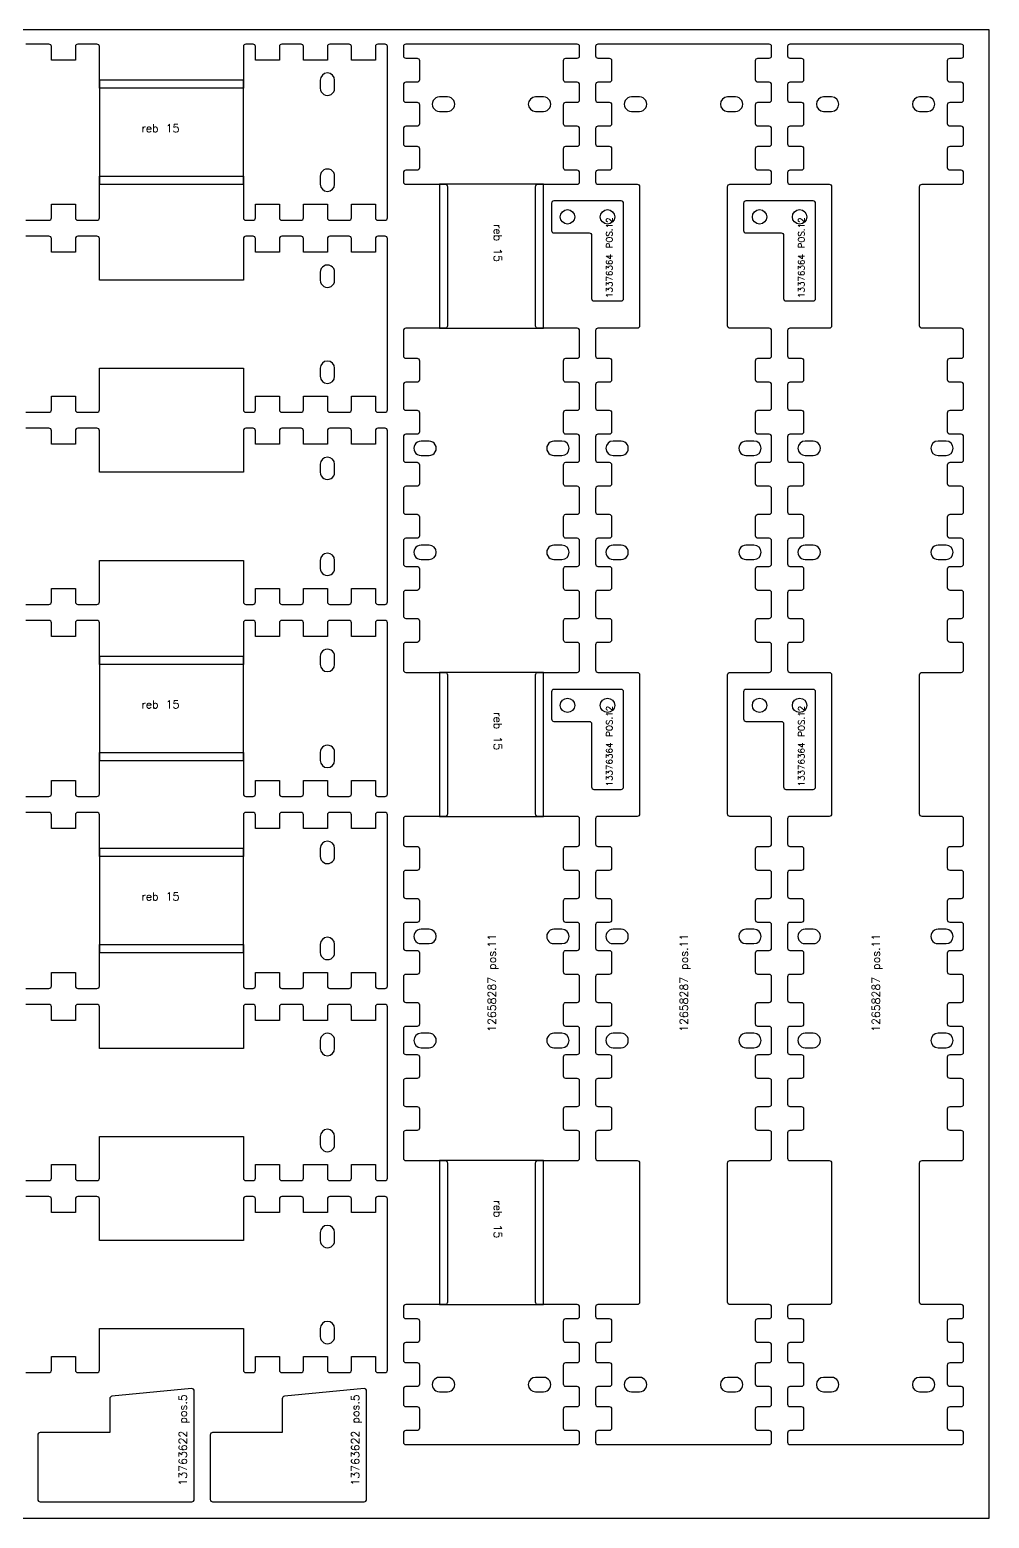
# Model space of a CAD drawing. Header units: millimetres. Extents: x 0 to 2500, y -105 to 1860.
# Drawn here: x 1301 to 2500, y 0 to 1860 of the extents above; entities that cross this region are included whole.
import ezdxf

# ---------------------------------------------------------------- set-up
doc = ezdxf.new("R2010")
doc.units = ezdxf.units.MM
for name, color, linetype in [('12658287', 7, 'Continuous'), ('13376364v01', 7, 'Continuous'), ('13763622', 7, 'Continuous'), ('Rebaixo', 7, 'Continuous'), ('sheet', 24, 'Continuous'), ('Texto', 7, 'Continuous')]:
    doc.layers.add(name, color=color, linetype=linetype)
doc.styles.get("Standard").update_dxf_attribs({"font": 'txt.shx'})

msp = doc.modelspace()

# ---------------------------------------------------------------- linework, layer by layer
at = {"color": 6}
for points in [[(1296, 1622), (1325, 1622, 0.414214), (1328, 1625), (1328, 1642), (1358, 1642), (1358, 1625, 0.414214), (1361, 1622), (1385, 1622, 0.414214), (1388, 1625), (1388, 1677), (1568, 1677), (1568, 1625, 0.414214), (1571, 1622), (1580, 1622, 0.414214), (1583, 1625), (1583, 1642), (1613, 1642), (1613, 1625, 0.414214), (1616, 1622), (1640, 1622, 0.414214), (1643, 1625), (1643, 1642), (1673, 1642), (1673, 1625, 0.414214), (1676, 1622), (1700, 1622, 0.414214), (1703, 1625), (1703, 1642), (1733, 1642), (1733, 1625, 0.414214), (1736, 1622), (1745, 1622, 0.414214), (1748, 1625), (1748, 1839, 0.414214), (1745, 1842), (1736, 1842, 0.414214), (1733, 1839), (1733, 1822), (1703, 1822), (1703, 1839, 0.414214), (1700, 1842), (1676, 1842, 0.414214), (1673, 1839), (1673, 1822), (1643, 1822), (1643, 1839, 0.414214), (1640, 1842), (1616, 1842, 0.414214), (1613, 1839), (1613, 1822), (1583, 1822), (1583, 1839, 0.414214), (1580, 1842), (1571, 1842, 0.414214), (1568, 1839), (1568, 1787), (1388, 1787), (1388, 1839, 0.414214), (1385, 1842), (1361, 1842, 0.414214), (1358, 1839), (1358, 1822), (1328, 1822), (1328, 1839, 0.414214), (1325, 1842), (1296, 1842, 0.414214)], [(1296, 902), (1325, 902, 0.414214), (1328, 905), (1328, 922), (1358, 922), (1358, 905, 0.414214), (1361, 902), (1385, 902, 0.414214), (1388, 905), (1388, 957), (1568, 957), (1568, 905, 0.414214), (1571, 902), (1580, 902, 0.414214), (1583, 905), (1583, 922), (1613, 922), (1613, 905, 0.414214), (1616, 902), (1640, 902, 0.414214), (1643, 905), (1643, 922), (1673, 922), (1673, 905, 0.414214), (1676, 902), (1700, 902, 0.414214), (1703, 905), (1703, 922), (1733, 922), (1733, 905, 0.414214), (1736, 902), (1745, 902, 0.414214), (1748, 905), (1748, 1119, 0.414214), (1745, 1122), (1736, 1122, 0.414214), (1733, 1119), (1733, 1102), (1703, 1102), (1703, 1119, 0.414214), (1700, 1122), (1676, 1122, 0.414214), (1673, 1119), (1673, 1102), (1643, 1102), (1643, 1119, 0.414214), (1640, 1122), (1616, 1122, 0.414214), (1613, 1119), (1613, 1102), (1583, 1102), (1583, 1119, 0.414214), (1580, 1122), (1571, 1122, 0.414214), (1568, 1119), (1568, 1067), (1388, 1067), (1388, 1119, 0.414214), (1385, 1122), (1361, 1122, 0.414214), (1358, 1119), (1358, 1102), (1328, 1102), (1328, 1119, 0.414214), (1325, 1122), (1296, 1122, 0.414214)], [(1296, 662), (1325, 662, 0.414214), (1328, 665), (1328, 682), (1358, 682), (1358, 665, 0.414214), (1361, 662), (1385, 662, 0.414214), (1388, 665), (1388, 717), (1568, 717), (1568, 665, 0.414214), (1571, 662), (1580, 662, 0.414214), (1583, 665), (1583, 682), (1613, 682), (1613, 665, 0.414214), (1616, 662), (1640, 662, 0.414214), (1643, 665), (1643, 682), (1673, 682), (1673, 665, 0.414214), (1676, 662), (1700, 662, 0.414214), (1703, 665), (1703, 682), (1733, 682), (1733, 665, 0.414214), (1736, 662), (1745, 662, 0.414214), (1748, 665), (1748, 879, 0.414214), (1745, 882), (1736, 882, 0.414214), (1733, 879), (1733, 862), (1703, 862), (1703, 879, 0.414214), (1700, 882), (1676, 882, 0.414214), (1673, 879), (1673, 862), (1643, 862), (1643, 879, 0.414214), (1640, 882), (1616, 882, 0.414214), (1613, 879), (1613, 862), (1583, 862), (1583, 879, 0.414214), (1580, 882), (1571, 882, 0.414214), (1568, 879), (1568, 827), (1388, 827), (1388, 879, 0.414214), (1385, 882), (1361, 882, 0.414214), (1358, 879), (1358, 862), (1328, 862), (1328, 879, 0.414214), (1325, 882), (1296, 882, 0.414214)]]:
    msp.add_lwpolyline(points, format="xyb", dxfattribs=at)
for points in [[(1664, 1787, 1.000012), (1682, 1787), (1682, 1797, 0.999988), (1664, 1797)], [(1682, 1677, 1.000015), (1664, 1677), (1664, 1667, 0.999985), (1682, 1667)], [(1664, 1067, 0.999996), (1682, 1067), (1682, 1077, 1.000004), (1664, 1077)], [(1682, 957, 1.000004), (1664, 957), (1664, 947, 0.999996), (1682, 947)], [(1664, 827, 1.000013), (1682, 827), (1682, 837, 0.999987), (1664, 837)], [(1682, 717, 0.999987), (1664, 717), (1664, 707, 1.000013), (1682, 707)]]:
    msp.add_lwpolyline(points, format="xyb", close=True, dxfattribs=at)
at = {"color": 2}
for points in [[(1296, 1382), (1325, 1382, 0.414214), (1328, 1385), (1328, 1402), (1358, 1402), (1358, 1385, 0.414214), (1361, 1382), (1385, 1382, 0.414214), (1388, 1385), (1388, 1437), (1568, 1437), (1568, 1385, 0.414214), (1571, 1382), (1580, 1382, 0.414214), (1583, 1385), (1583, 1402), (1613, 1402), (1613, 1385, 0.414214), (1616, 1382), (1640, 1382, 0.414214), (1643, 1385), (1643, 1402), (1673, 1402), (1673, 1385, 0.414214), (1676, 1382), (1700, 1382, 0.414214), (1703, 1385), (1703, 1402), (1733, 1402), (1733, 1385, 0.414214), (1736, 1382), (1745, 1382, 0.414214), (1748, 1385), (1748, 1599, 0.414214), (1745, 1602), (1736, 1602, 0.414214), (1733, 1599), (1733, 1582), (1703, 1582), (1703, 1599, 0.414214), (1700, 1602), (1676, 1602, 0.414214), (1673, 1599), (1673, 1582), (1643, 1582), (1643, 1599, 0.414214), (1640, 1602), (1616, 1602, 0.414214), (1613, 1599), (1613, 1582), (1583, 1582), (1583, 1599, 0.414214), (1580, 1602), (1571, 1602, 0.414214), (1568, 1599), (1568, 1547), (1388, 1547), (1388, 1599, 0.414214), (1385, 1602), (1361, 1602, 0.414214), (1358, 1599), (1358, 1582), (1328, 1582), (1328, 1599, 0.414214), (1325, 1602), (1296, 1602, 0.414214)], [(1296, 1142), (1325, 1142, 0.414214), (1328, 1145), (1328, 1162), (1358, 1162), (1358, 1145, 0.414214), (1361, 1142), (1385, 1142, 0.414214), (1388, 1145), (1388, 1197), (1568, 1197), (1568, 1145, 0.414214), (1571, 1142), (1580, 1142, 0.414214), (1583, 1145), (1583, 1162), (1613, 1162), (1613, 1145, 0.414214), (1616, 1142), (1640, 1142, 0.414214), (1643, 1145), (1643, 1162), (1673, 1162), (1673, 1145, 0.414214), (1676, 1142), (1700, 1142, 0.414214), (1703, 1145), (1703, 1162), (1733, 1162), (1733, 1145, 0.414214), (1736, 1142), (1745, 1142, 0.414214), (1748, 1145), (1748, 1359, 0.414214), (1745, 1362), (1736, 1362, 0.414214), (1733, 1359), (1733, 1342), (1703, 1342), (1703, 1359, 0.414214), (1700, 1362), (1676, 1362, 0.414214), (1673, 1359), (1673, 1342), (1643, 1342), (1643, 1359, 0.414214), (1640, 1362), (1616, 1362, 0.414214), (1613, 1359), (1613, 1342), (1583, 1342), (1583, 1359, 0.414214), (1580, 1362), (1571, 1362, 0.414214), (1568, 1359), (1568, 1307), (1388, 1307), (1388, 1359, 0.414214), (1385, 1362), (1361, 1362, 0.414214), (1358, 1359), (1358, 1342), (1328, 1342), (1328, 1359, 0.414214), (1325, 1362), (1296, 1362, 0.414214)], [(1296, 422), (1325, 422, 0.414214), (1328, 425), (1328, 442), (1358, 442), (1358, 425, 0.414214), (1361, 422), (1385, 422, 0.414214), (1388, 425), (1388, 477), (1568, 477), (1568, 425, 0.414214), (1571, 422), (1580, 422, 0.414214), (1583, 425), (1583, 442), (1613, 442), (1613, 425, 0.414214), (1616, 422), (1640, 422, 0.414214), (1643, 425), (1643, 442), (1673, 442), (1673, 425, 0.414214), (1676, 422), (1700, 422, 0.414214), (1703, 425), (1703, 442), (1733, 442), (1733, 425, 0.414214), (1736, 422), (1745, 422, 0.414214), (1748, 425), (1748, 639, 0.414214), (1745, 642), (1736, 642, 0.414214), (1733, 639), (1733, 622), (1703, 622), (1703, 639, 0.414214), (1700, 642), (1676, 642, 0.414214), (1673, 639), (1673, 622), (1643, 622), (1643, 639, 0.414214), (1640, 642), (1616, 642, 0.414214), (1613, 639), (1613, 622), (1583, 622), (1583, 639, 0.414214), (1580, 642), (1571, 642, 0.414214), (1568, 639), (1568, 587), (1388, 587), (1388, 639, 0.414214), (1385, 642), (1361, 642, 0.414214), (1358, 639), (1358, 622), (1328, 622), (1328, 639, 0.414214), (1325, 642), (1296, 642, 0.414214)], [(1296, 182), (1325, 182, 0.414214), (1328, 185), (1328, 202), (1358, 202), (1358, 185, 0.414214), (1361, 182), (1385, 182, 0.414214), (1388, 185), (1388, 237), (1568, 237), (1568, 185, 0.414214), (1571, 182), (1580, 182, 0.414214), (1583, 185), (1583, 202), (1613, 202), (1613, 185, 0.414214), (1616, 182), (1640, 182, 0.414214), (1643, 185), (1643, 202), (1673, 202), (1673, 185, 0.414214), (1676, 182), (1700, 182, 0.414214), (1703, 185), (1703, 202), (1733, 202), (1733, 185, 0.414214), (1736, 182), (1745, 182, 0.414214), (1748, 185), (1748, 399, 0.414214), (1745, 402), (1736, 402, 0.414214), (1733, 399), (1733, 382), (1703, 382), (1703, 399, 0.414214), (1700, 402), (1676, 402, 0.414214), (1673, 399), (1673, 382), (1643, 382), (1643, 399, 0.414214), (1640, 402), (1616, 402, 0.414214), (1613, 399), (1613, 382), (1583, 382), (1583, 399, 0.414214), (1580, 402), (1571, 402, 0.414214), (1568, 399), (1568, 347), (1388, 347), (1388, 399, 0.414214), (1385, 402), (1361, 402, 0.414214), (1358, 399), (1358, 382), (1328, 382), (1328, 399, 0.414214), (1325, 402), (1296, 402, 0.414214)]]:
    msp.add_lwpolyline(points, format="xyb", dxfattribs=at)
for points in [[(1664, 1547, 1.000014), (1682, 1547), (1682, 1557, 1.000013), (1664, 1557)], [(1682, 1437, 0.999986), (1664, 1437), (1664, 1427, 0.999987), (1682, 1427)], [(1664, 1307, 1.000003), (1682, 1307), (1682, 1317, 0.999997), (1664, 1317)], [(1682, 1197, 0.999997), (1664, 1197), (1664, 1187, 1.000003), (1682, 1187)], [(1664, 587, 0.999989), (1682, 587), (1682, 597, 1.000011), (1664, 597)], [(1682, 477, 0.999985), (1664, 477), (1664, 467, 1.000015), (1682, 467)], [(1664, 347, 1.000007), (1682, 347), (1682, 357, 0.999993), (1664, 357)], [(1682, 237, 0.999993), (1664, 237), (1664, 227, 1.000007), (1682, 227)]]:
    msp.add_lwpolyline(points, format="xyb", close=True, dxfattribs=at)
at = {"layer": '12658287', "color": 1}
for points in [[(1985, 1842), (1771, 1842, 0.414214), (1768, 1839), (1768, 1827.5, 0.414214), (1771, 1824.5), (1785, 1824.5, -0.414214), (1788, 1821.5), (1788, 1797.5, -0.414214), (1785, 1794.5), (1771, 1794.5, 0.414214), (1768, 1791.5), (1768, 1772.5, 0.414214), (1771, 1769.5), (1785, 1769.5, -0.414214), (1788, 1766.5), (1788, 1742.5, -0.414214), (1785, 1739.5), (1771, 1739.5, 0.414214), (1768, 1736.5), (1768, 1717.5, 0.414214), (1771, 1714.5), (1785, 1714.5, -0.414214), (1788, 1711.5), (1788, 1687.5, -0.414214), (1785, 1684.5), (1771, 1684.5, 0.414214), (1768, 1681.5), (1768, 1670, 0.414214), (1771, 1667), (1820, 1667, -0.414214), (1823, 1664), (1823, 1490, -0.414214), (1820, 1487), (1771, 1487, 0.414214), (1768, 1484), (1768, 1452.5, 0.414214), (1771, 1449.5), (1785, 1449.5, -0.414214), (1788, 1446.5), (1788, 1422.5, -0.414214), (1785, 1419.5), (1771, 1419.5, 0.414214), (1768, 1416.5), (1768, 1387.5, 0.414214), (1771, 1384.5), (1785, 1384.5, -0.414214), (1788, 1381.5), (1788, 1357.5, -0.414214), (1785, 1354.5), (1771, 1354.5, 0.414214), (1768, 1351.5), (1768, 1322.5, 0.414214), (1771, 1319.5), (1785, 1319.5, -0.414214), (1788, 1316.5), (1788, 1292.5, -0.414214), (1785, 1289.5), (1771, 1289.5, 0.414214), (1768, 1286.5), (1768, 1257.5, 0.414214), (1771, 1254.5), (1785, 1254.5, -0.414214), (1788, 1251.5), (1788, 1227.5, -0.414214), (1785, 1224.5), (1771, 1224.5, 0.414214), (1768, 1221.5), (1768, 1192.5, 0.414214), (1771, 1189.5), (1785, 1189.5, -0.414214), (1788, 1186.5), (1788, 1162.5, -0.414214), (1785, 1159.5), (1771, 1159.5, 0.414214), (1768, 1156.5), (1768, 1127.5, 0.414214), (1771, 1124.5), (1785, 1124.5, -0.414214), (1788, 1121.5), (1788, 1097.5, -0.414214), (1785, 1094.5), (1771, 1094.5, 0.414214), (1768, 1091.5), (1768, 1060, 0.414214), (1771, 1057), (1820, 1057, -0.414214), (1823, 1054), (1823, 880, -0.414214), (1820, 877), (1771, 877, 0.414214), (1768, 874), (1768, 842.5, 0.414214), (1771, 839.5), (1785, 839.5, -0.414214), (1788, 836.5), (1788, 812.5, -0.414214), (1785, 809.5), (1771, 809.5, 0.414214), (1768, 806.5), (1768, 777.5, 0.414214), (1771, 774.5), (1785, 774.5, -0.414214), (1788, 771.5), (1788, 747.5, -0.414214), (1785, 744.5), (1771, 744.5, 0.414214), (1768, 741.5), (1768, 712.5, 0.414214), (1771, 709.5), (1785, 709.5, -0.414214), (1788, 706.5), (1788, 682.5, -0.414214), (1785, 679.5), (1771, 679.5, 0.414214), (1768, 676.5), (1768, 647.5, 0.414214), (1771, 644.5), (1785, 644.5, -0.414214), (1788, 641.5), (1788, 617.5, -0.414214), (1785, 614.5), (1771, 614.5, 0.414214), (1768, 611.5), (1768, 582.5, 0.414214), (1771, 579.5), (1785, 579.5, -0.414214), (1788, 576.5), (1788, 552.5, -0.414214), (1785, 549.5), (1771, 549.5, 0.414214), (1768, 546.5), (1768, 517.5, 0.414214), (1771, 514.5), (1785, 514.5, -0.414214), (1788, 511.5), (1788, 487.5, -0.414214), (1785, 484.5), (1771, 484.5, 0.414214), (1768, 481.5), (1768, 450, 0.414214), (1771, 447), (1820, 447, -0.414214), (1823, 444), (1823, 270, -0.414214), (1820, 267), (1771, 267, 0.414214), (1768, 264), (1768, 252.5, 0.414214), (1771, 249.5), (1785, 249.5, -0.414214), (1788, 246.5), (1788, 222.5, -0.414214), (1785, 219.5), (1771, 219.5, 0.414214), (1768, 216.5), (1768, 197.5, 0.414214), (1771, 194.5), (1785, 194.5, -0.414214), (1788, 191.5), (1788, 167.5, -0.414214), (1785, 164.5), (1771, 164.5, 0.414214), (1768, 161.5), (1768, 142.5, 0.414214), (1771, 139.5), (1785, 139.5, -0.414214), (1788, 136.5), (1788, 112.5, -0.414214), (1785, 109.5), (1771, 109.5, 0.414214), (1768, 106.5), (1768, 95, 0.414214), (1771, 92), (1985, 92, 0.414214), (1988, 95), (1988, 106.5, 0.414214), (1985, 109.5), (1971, 109.5, -0.414214), (1968, 112.5), (1968, 136.5, -0.414214), (1971, 139.5), (1985, 139.5, 0.414214), (1988, 142.5), (1988, 161.5, 0.414214), (1985, 164.5), (1971, 164.5, -0.414214), (1968, 167.5), (1968, 191.5, -0.414214), (1971, 194.5), (1985, 194.5, 0.414214), (1988, 197.5), (1988, 216.5, 0.414214), (1985, 219.5), (1971, 219.5, -0.414214), (1968, 222.5), (1968, 246.5, -0.414214), (1971, 249.5), (1985, 249.5, 0.414214), (1988, 252.5), (1988, 264, 0.414214), (1985, 267), (1936, 267, -0.414214), (1933, 270), (1933, 444, -0.414214), (1936, 447), (1985, 447, 0.414214), (1988, 450), (1988, 481.5, 0.414214), (1985, 484.5), (1971, 484.5, -0.414214), (1968, 487.5), (1968, 511.5, -0.414214), (1971, 514.5), (1985, 514.5, 0.414214), (1988, 517.5), (1988, 546.5, 0.414214), (1985, 549.5), (1971, 549.5, -0.414214), (1968, 552.5), (1968, 576.5, -0.414214), (1971, 579.5), (1985, 579.5, 0.414214), (1988, 582.5), (1988, 611.5, 0.414214), (1985, 614.5), (1971, 614.5, -0.414214), (1968, 617.5), (1968, 641.5, -0.414214), (1971, 644.5), (1985, 644.5, 0.414214), (1988, 647.5), (1988, 676.5, 0.414214), (1985, 679.5), (1971, 679.5, -0.414214), (1968, 682.5), (1968, 706.5, -0.414214), (1971, 709.5), (1985, 709.5, 0.414214), (1988, 712.5), (1988, 741.5, 0.414214), (1985, 744.5), (1971, 744.5, -0.414214), (1968, 747.5), (1968, 771.5, -0.414214), (1971, 774.5), (1985, 774.5, 0.414214), (1988, 777.5), (1988, 806.5, 0.414214), (1985, 809.5), (1971, 809.5, -0.414214), (1968, 812.5), (1968, 836.5, -0.414214), (1971, 839.5), (1985, 839.5, 0.414214), (1988, 842.5), (1988, 874, 0.414214), (1985, 877), (1936, 877, -0.414214), (1933, 880), (1933, 1054, -0.414214), (1936, 1057), (1985, 1057, 0.414214), (1988, 1060), (1988, 1091.5, 0.414214), (1985, 1094.5), (1971, 1094.5, -0.414214), (1968, 1097.5), (1968, 1121.5, -0.414214), (1971, 1124.5), (1985, 1124.5, 0.414214), (1988, 1127.5), (1988, 1156.5, 0.414214), (1985, 1159.5), (1971, 1159.5, -0.414214), (1968, 1162.5), (1968, 1186.5, -0.414214), (1971, 1189.5), (1985, 1189.5, 0.414214), (1988, 1192.5), (1988, 1221.5, 0.414214), (1985, 1224.5), (1971, 1224.5, -0.414214), (1968, 1227.5), (1968, 1251.5, -0.414214), (1971, 1254.5), (1985, 1254.5, 0.414214), (1988, 1257.5), (1988, 1286.5, 0.414214), (1985, 1289.5), (1971, 1289.5, -0.414214), (1968, 1292.5), (1968, 1316.5, -0.414214), (1971, 1319.5), (1985, 1319.5, 0.414214), (1988, 1322.5), (1988, 1351.5, 0.414214), (1985, 1354.5), (1971, 1354.5, -0.414214), (1968, 1357.5), (1968, 1381.5, -0.414214), (1971, 1384.5), (1985, 1384.5, 0.414214), (1988, 1387.5), (1988, 1416.5, 0.414214), (1985, 1419.5), (1971, 1419.5, -0.414214), (1968, 1422.5), (1968, 1446.5, -0.414214), (1971, 1449.5), (1985, 1449.5, 0.414214), (1988, 1452.5), (1988, 1484, 0.414214), (1985, 1487), (1936, 1487, -0.414214), (1933, 1490), (1933, 1664, -0.414214), (1936, 1667), (1985, 1667, 0.414214), (1988, 1670), (1988, 1681.5, 0.414214), (1985, 1684.5), (1971, 1684.5, -0.414214), (1968, 1687.5), (1968, 1711.5, -0.414214), (1971, 1714.5), (1985, 1714.5, 0.414214), (1988, 1717.5), (1988, 1736.5, 0.414214), (1985, 1739.5), (1971, 1739.5, -0.414214), (1968, 1742.5), (1968, 1766.5, -0.414214), (1971, 1769.5), (1985, 1769.5, 0.414214), (1988, 1772.5), (1988, 1791.5, 0.414214), (1985, 1794.5), (1971, 1794.5, -0.414214), (1968, 1797.5), (1968, 1821.5, -0.414214), (1971, 1824.5), (1985, 1824.5, 0.414214), (1988, 1827.5), (1988, 1839, 0.414214)], [(1823, 1758, 1.000028), (1823, 1776), (1813, 1776, 1.000026), (1813, 1758)], [(1933, 1776, 0.999992), (1933, 1758), (1943, 1758, 1.000008), (1943, 1776)], [(1800, 1328, 1.000012), (1800, 1346), (1790, 1346, 1.000003), (1790, 1328)], [(1956, 1346, 1.000003), (1956, 1328), (1966, 1328, 0.999976), (1966, 1346)], [(1800, 1198, 0.999997), (1800, 1216), (1790, 1216, 1.000024), (1790, 1198)], [(1956, 1216, 1.000024), (1956, 1198), (1966, 1198, 0.999973), (1966, 1216)], [(1800, 718, 0.999999), (1800, 736), (1790, 736, 1.000024), (1790, 718)], [(1956, 736, 1.000024), (1956, 718), (1966, 718, 0.999973), (1966, 736)], [(1800, 588, 1.000008), (1800, 606), (1790, 606, 0.999992), (1790, 588)], [(1956, 606, 1.000026), (1956, 588), (1966, 588, 0.999974), (1966, 606)], [(1823, 158, 1.000027), (1823, 176), (1813, 176, 1.000025), (1813, 158)], [(1933, 176, 0.999988), (1933, 158), (1943, 158, 1.000027), (1943, 176)]]:
    msp.add_lwpolyline(points, format="xyb", close=True, dxfattribs=at)
at = {"layer": '12658287', "color": 2}
for points in [[(2225, 1842), (2011, 1842, 0.414214), (2008, 1839), (2008, 1827.5, 0.414214), (2011, 1824.5), (2025, 1824.5, -0.414214), (2028, 1821.5), (2028, 1797.5, -0.414214), (2025, 1794.5), (2011, 1794.5, 0.414214), (2008, 1791.5), (2008, 1772.5, 0.414214), (2011, 1769.5), (2025, 1769.5, -0.414214), (2028, 1766.5), (2028, 1742.5, -0.414214), (2025, 1739.5), (2011, 1739.5, 0.414214), (2008, 1736.5), (2008, 1717.5, 0.414214), (2011, 1714.5), (2025, 1714.5, -0.414214), (2028, 1711.5), (2028, 1687.5, -0.414214), (2025, 1684.5), (2011, 1684.5, 0.414214), (2008, 1681.5), (2008, 1670, 0.414214), (2011, 1667), (2060, 1667, -0.414214), (2063, 1664), (2063, 1490, -0.414214), (2060, 1487), (2011, 1487, 0.414214), (2008, 1484), (2008, 1452.5, 0.414214), (2011, 1449.5), (2025, 1449.5, -0.414214), (2028, 1446.5), (2028, 1422.5, -0.414214), (2025, 1419.5), (2011, 1419.5, 0.414214), (2008, 1416.5), (2008, 1387.5, 0.414214), (2011, 1384.5), (2025, 1384.5, -0.414214), (2028, 1381.5), (2028, 1357.5, -0.414214), (2025, 1354.5), (2011, 1354.5, 0.414214), (2008, 1351.5), (2008, 1322.5, 0.414214), (2011, 1319.5), (2025, 1319.5, -0.414214), (2028, 1316.5), (2028, 1292.5, -0.414214), (2025, 1289.5), (2011, 1289.5, 0.414214), (2008, 1286.5), (2008, 1257.5, 0.414214), (2011, 1254.5), (2025, 1254.5, -0.414214), (2028, 1251.5), (2028, 1227.5, -0.414214), (2025, 1224.5), (2011, 1224.5, 0.414214), (2008, 1221.5), (2008, 1192.5, 0.414214), (2011, 1189.5), (2025, 1189.5, -0.414214), (2028, 1186.5), (2028, 1162.5, -0.414214), (2025, 1159.5), (2011, 1159.5, 0.414214), (2008, 1156.5), (2008, 1127.5, 0.414214), (2011, 1124.5), (2025, 1124.5, -0.414214), (2028, 1121.5), (2028, 1097.5, -0.414214), (2025, 1094.5), (2011, 1094.5, 0.414214), (2008, 1091.5), (2008, 1060, 0.414214), (2011, 1057), (2060, 1057, -0.414214), (2063, 1054), (2063, 880, -0.414214), (2060, 877), (2011, 877, 0.414214), (2008, 874), (2008, 842.5, 0.414214), (2011, 839.5), (2025, 839.5, -0.414214), (2028, 836.5), (2028, 812.5, -0.414214), (2025, 809.5), (2011, 809.5, 0.414214), (2008, 806.5), (2008, 777.5, 0.414214), (2011, 774.5), (2025, 774.5, -0.414214), (2028, 771.5), (2028, 747.5, -0.414214), (2025, 744.5), (2011, 744.5, 0.414214), (2008, 741.5), (2008, 712.5, 0.414214), (2011, 709.5), (2025, 709.5, -0.414214), (2028, 706.5), (2028, 682.5, -0.414214), (2025, 679.5), (2011, 679.5, 0.414214), (2008, 676.5), (2008, 647.5, 0.414214), (2011, 644.5), (2025, 644.5, -0.414214), (2028, 641.5), (2028, 617.5, -0.414214), (2025, 614.5), (2011, 614.5, 0.414214), (2008, 611.5), (2008, 582.5, 0.414214), (2011, 579.5), (2025, 579.5, -0.414214), (2028, 576.5), (2028, 552.5, -0.414214), (2025, 549.5), (2011, 549.5, 0.414214), (2008, 546.5), (2008, 517.5, 0.414214), (2011, 514.5), (2025, 514.5, -0.414214), (2028, 511.5), (2028, 487.5, -0.414214), (2025, 484.5), (2011, 484.5, 0.414214), (2008, 481.5), (2008, 450, 0.414214), (2011, 447), (2060, 447, -0.414214), (2063, 444), (2063, 270, -0.414214), (2060, 267), (2011, 267, 0.414214), (2008, 264), (2008, 252.5, 0.414214), (2011, 249.5), (2025, 249.5, -0.414214), (2028, 246.5), (2028, 222.5, -0.414214), (2025, 219.5), (2011, 219.5, 0.414214), (2008, 216.5), (2008, 197.5, 0.414214), (2011, 194.5), (2025, 194.5, -0.414214), (2028, 191.5), (2028, 167.5, -0.414214), (2025, 164.5), (2011, 164.5, 0.414214), (2008, 161.5), (2008, 142.5, 0.414214), (2011, 139.5), (2025, 139.5, -0.414214), (2028, 136.5), (2028, 112.5, -0.414214), (2025, 109.5), (2011, 109.5, 0.414214), (2008, 106.5), (2008, 95, 0.414214), (2011, 92), (2225, 92, 0.414214), (2228, 95), (2228, 106.5, 0.414214), (2225, 109.5), (2211, 109.5, -0.414214), (2208, 112.5), (2208, 136.5, -0.414214), (2211, 139.5), (2225, 139.5, 0.414214), (2228, 142.5), (2228, 161.5, 0.414214), (2225, 164.5), (2211, 164.5, -0.414214), (2208, 167.5), (2208, 191.5, -0.414214), (2211, 194.5), (2225, 194.5, 0.414214), (2228, 197.5), (2228, 216.5, 0.414214), (2225, 219.5), (2211, 219.5, -0.414214), (2208, 222.5), (2208, 246.5, -0.414214), (2211, 249.5), (2225, 249.5, 0.414214), (2228, 252.5), (2228, 264, 0.414214), (2225, 267), (2176, 267, -0.414214), (2173, 270), (2173, 444, -0.414214), (2176, 447), (2225, 447, 0.414214), (2228, 450), (2228, 481.5, 0.414214), (2225, 484.5), (2211, 484.5, -0.414214), (2208, 487.5), (2208, 511.5, -0.414214), (2211, 514.5), (2225, 514.5, 0.414214), (2228, 517.5), (2228, 546.5, 0.414214), (2225, 549.5), (2211, 549.5, -0.414214), (2208, 552.5), (2208, 576.5, -0.414214), (2211, 579.5), (2225, 579.5, 0.414214), (2228, 582.5), (2228, 611.5, 0.414214), (2225, 614.5), (2211, 614.5, -0.414214), (2208, 617.5), (2208, 641.5, -0.414214), (2211, 644.5), (2225, 644.5, 0.414214), (2228, 647.5), (2228, 676.5, 0.414214), (2225, 679.5), (2211, 679.5, -0.414214), (2208, 682.5), (2208, 706.5, -0.414214), (2211, 709.5), (2225, 709.5, 0.414214), (2228, 712.5), (2228, 741.5, 0.414214), (2225, 744.5), (2211, 744.5, -0.414214), (2208, 747.5), (2208, 771.5, -0.414214), (2211, 774.5), (2225, 774.5, 0.414214), (2228, 777.5), (2228, 806.5, 0.414214), (2225, 809.5), (2211, 809.5, -0.414214), (2208, 812.5), (2208, 836.5, -0.414214), (2211, 839.5), (2225, 839.5, 0.414214), (2228, 842.5), (2228, 874, 0.414214), (2225, 877), (2176, 877, -0.414214), (2173, 880), (2173, 1054, -0.414214), (2176, 1057), (2225, 1057, 0.414214), (2228, 1060), (2228, 1091.5, 0.414214), (2225, 1094.5), (2211, 1094.5, -0.414214), (2208, 1097.5), (2208, 1121.5, -0.414214), (2211, 1124.5), (2225, 1124.5, 0.414214), (2228, 1127.5), (2228, 1156.5, 0.414214), (2225, 1159.5), (2211, 1159.5, -0.414214), (2208, 1162.5), (2208, 1186.5, -0.414214), (2211, 1189.5), (2225, 1189.5, 0.414214), (2228, 1192.5), (2228, 1221.5, 0.414214), (2225, 1224.5), (2211, 1224.5, -0.414214), (2208, 1227.5), (2208, 1251.5, -0.414214), (2211, 1254.5), (2225, 1254.5, 0.414214), (2228, 1257.5), (2228, 1286.5, 0.414214), (2225, 1289.5), (2211, 1289.5, -0.414214), (2208, 1292.5), (2208, 1316.5, -0.414214), (2211, 1319.5), (2225, 1319.5, 0.414214), (2228, 1322.5), (2228, 1351.5, 0.414214), (2225, 1354.5), (2211, 1354.5, -0.414214), (2208, 1357.5), (2208, 1381.5, -0.414214), (2211, 1384.5), (2225, 1384.5, 0.414214), (2228, 1387.5), (2228, 1416.5, 0.414214), (2225, 1419.5), (2211, 1419.5, -0.414214), (2208, 1422.5), (2208, 1446.5, -0.414214), (2211, 1449.5), (2225, 1449.5, 0.414214), (2228, 1452.5), (2228, 1484, 0.414214), (2225, 1487), (2176, 1487, -0.414214), (2173, 1490), (2173, 1664, -0.414214), (2176, 1667), (2225, 1667, 0.414214), (2228, 1670), (2228, 1681.5, 0.414214), (2225, 1684.5), (2211, 1684.5, -0.414214), (2208, 1687.5), (2208, 1711.5, -0.414214), (2211, 1714.5), (2225, 1714.5, 0.414214), (2228, 1717.5), (2228, 1736.5, 0.414214), (2225, 1739.5), (2211, 1739.5, -0.414214), (2208, 1742.5), (2208, 1766.5, -0.414214), (2211, 1769.5), (2225, 1769.5, 0.414214), (2228, 1772.5), (2228, 1791.5, 0.414214), (2225, 1794.5), (2211, 1794.5, -0.414214), (2208, 1797.5), (2208, 1821.5, -0.414214), (2211, 1824.5), (2225, 1824.5, 0.414214), (2228, 1827.5), (2228, 1839, 0.414214)], [(2465, 1842), (2251, 1842, 0.414214), (2248, 1839), (2248, 1827.5, 0.414214), (2251, 1824.5), (2265, 1824.5, -0.414214), (2268, 1821.5), (2268, 1797.5, -0.414214), (2265, 1794.5), (2251, 1794.5, 0.414214), (2248, 1791.5), (2248, 1772.5, 0.414214), (2251, 1769.5), (2265, 1769.5, -0.414214), (2268, 1766.5), (2268, 1742.5, -0.414214), (2265, 1739.5), (2251, 1739.5, 0.414214), (2248, 1736.5), (2248, 1717.5, 0.414214), (2251, 1714.5), (2265, 1714.5, -0.414214), (2268, 1711.5), (2268, 1687.5, -0.414214), (2265, 1684.5), (2251, 1684.5, 0.414214), (2248, 1681.5), (2248, 1670, 0.414214), (2251, 1667), (2300, 1667, -0.414214), (2303, 1664), (2303, 1490, -0.414214), (2300, 1487), (2251, 1487, 0.414214), (2248, 1484), (2248, 1452.5, 0.414214), (2251, 1449.5), (2265, 1449.5, -0.414214), (2268, 1446.5), (2268, 1422.5, -0.414214), (2265, 1419.5), (2251, 1419.5, 0.414214), (2248, 1416.5), (2248, 1387.5, 0.414214), (2251, 1384.5), (2265, 1384.5, -0.414214), (2268, 1381.5), (2268, 1357.5, -0.414214), (2265, 1354.5), (2251, 1354.5, 0.414214), (2248, 1351.5), (2248, 1322.5, 0.414214), (2251, 1319.5), (2265, 1319.5, -0.414214), (2268, 1316.5), (2268, 1292.5, -0.414214), (2265, 1289.5), (2251, 1289.5, 0.414214), (2248, 1286.5), (2248, 1257.5, 0.414214), (2251, 1254.5), (2265, 1254.5, -0.414214), (2268, 1251.5), (2268, 1227.5, -0.414214), (2265, 1224.5), (2251, 1224.5, 0.414214), (2248, 1221.5), (2248, 1192.5, 0.414214), (2251, 1189.5), (2265, 1189.5, -0.414214), (2268, 1186.5), (2268, 1162.5, -0.414214), (2265, 1159.5), (2251, 1159.5, 0.414214), (2248, 1156.5), (2248, 1127.5, 0.414214), (2251, 1124.5), (2265, 1124.5, -0.414214), (2268, 1121.5), (2268, 1097.5, -0.414214), (2265, 1094.5), (2251, 1094.5, 0.414214), (2248, 1091.5), (2248, 1060, 0.414214), (2251, 1057), (2300, 1057, -0.414214), (2303, 1054), (2303, 880, -0.414214), (2300, 877), (2251, 877, 0.414214), (2248, 874), (2248, 842.5, 0.414214), (2251, 839.5), (2265, 839.5, -0.414214), (2268, 836.5), (2268, 812.5, -0.414214), (2265, 809.5), (2251, 809.5, 0.414214), (2248, 806.5), (2248, 777.5, 0.414214), (2251, 774.5), (2265, 774.5, -0.414214), (2268, 771.5), (2268, 747.5, -0.414214), (2265, 744.5), (2251, 744.5, 0.414214), (2248, 741.5), (2248, 712.5, 0.414214), (2251, 709.5), (2265, 709.5, -0.414214), (2268, 706.5), (2268, 682.5, -0.414214), (2265, 679.5), (2251, 679.5, 0.414214), (2248, 676.5), (2248, 647.5, 0.414214), (2251, 644.5), (2265, 644.5, -0.414214), (2268, 641.5), (2268, 617.5, -0.414214), (2265, 614.5), (2251, 614.5, 0.414214), (2248, 611.5), (2248, 582.5, 0.414214), (2251, 579.5), (2265, 579.5, -0.414214), (2268, 576.5), (2268, 552.5, -0.414214), (2265, 549.5), (2251, 549.5, 0.414214), (2248, 546.5), (2248, 517.5, 0.414214), (2251, 514.5), (2265, 514.5, -0.414214), (2268, 511.5), (2268, 487.5, -0.414214), (2265, 484.5), (2251, 484.5, 0.414214), (2248, 481.5), (2248, 450, 0.414214), (2251, 447), (2300, 447, -0.414214), (2303, 444), (2303, 270, -0.414214), (2300, 267), (2251, 267, 0.414214), (2248, 264), (2248, 252.5, 0.414214), (2251, 249.5), (2265, 249.5, -0.414214), (2268, 246.5), (2268, 222.5, -0.414214), (2265, 219.5), (2251, 219.5, 0.414214), (2248, 216.5), (2248, 197.5, 0.414214), (2251, 194.5), (2265, 194.5, -0.414214), (2268, 191.5), (2268, 167.5, -0.414214), (2265, 164.5), (2251, 164.5, 0.414214), (2248, 161.5), (2248, 142.5, 0.414214), (2251, 139.5), (2265, 139.5, -0.414214), (2268, 136.5), (2268, 112.5, -0.414214), (2265, 109.5), (2251, 109.5, 0.414214), (2248, 106.5), (2248, 95, 0.414214), (2251, 92), (2465, 92, 0.414214), (2468, 95), (2468, 106.5, 0.414214), (2465, 109.5), (2451, 109.5, -0.414214), (2448, 112.5), (2448, 136.5, -0.414214), (2451, 139.5), (2465, 139.5, 0.414214), (2468, 142.5), (2468, 161.5, 0.414214), (2465, 164.5), (2451, 164.5, -0.414214), (2448, 167.5), (2448, 191.5, -0.414214), (2451, 194.5), (2465, 194.5, 0.414214), (2468, 197.5), (2468, 216.5, 0.414214), (2465, 219.5), (2451, 219.5, -0.414214), (2448, 222.5), (2448, 246.5, -0.414214), (2451, 249.5), (2465, 249.5, 0.414214), (2468, 252.5), (2468, 264, 0.414214), (2465, 267), (2416, 267, -0.414214), (2413, 270), (2413, 444, -0.414214), (2416, 447), (2465, 447, 0.414214), (2468, 450), (2468, 481.5, 0.414214), (2465, 484.5), (2451, 484.5, -0.414214), (2448, 487.5), (2448, 511.5, -0.414214), (2451, 514.5), (2465, 514.5, 0.414214), (2468, 517.5), (2468, 546.5, 0.414214), (2465, 549.5), (2451, 549.5, -0.414214), (2448, 552.5), (2448, 576.5, -0.414214), (2451, 579.5), (2465, 579.5, 0.414214), (2468, 582.5), (2468, 611.5, 0.414214), (2465, 614.5), (2451, 614.5, -0.414214), (2448, 617.5), (2448, 641.5, -0.414214), (2451, 644.5), (2465, 644.5, 0.414214), (2468, 647.5), (2468, 676.5, 0.414214), (2465, 679.5), (2451, 679.5, -0.414214), (2448, 682.5), (2448, 706.5, -0.414214), (2451, 709.5), (2465, 709.5, 0.414214), (2468, 712.5), (2468, 741.5, 0.414214), (2465, 744.5), (2451, 744.5, -0.414214), (2448, 747.5), (2448, 771.5, -0.414214), (2451, 774.5), (2465, 774.5, 0.414214), (2468, 777.5), (2468, 806.5, 0.414214), (2465, 809.5), (2451, 809.5, -0.414214), (2448, 812.5), (2448, 836.5, -0.414214), (2451, 839.5), (2465, 839.5, 0.414214), (2468, 842.5), (2468, 874, 0.414214), (2465, 877), (2416, 877, -0.414214), (2413, 880), (2413, 1054, -0.414214), (2416, 1057), (2465, 1057, 0.414214), (2468, 1060), (2468, 1091.5, 0.414214), (2465, 1094.5), (2451, 1094.5, -0.414214), (2448, 1097.5), (2448, 1121.5, -0.414214), (2451, 1124.5), (2465, 1124.5, 0.414214), (2468, 1127.5), (2468, 1156.5, 0.414214), (2465, 1159.5), (2451, 1159.5, -0.414214), (2448, 1162.5), (2448, 1186.5, -0.414214), (2451, 1189.5), (2465, 1189.5, 0.414214), (2468, 1192.5), (2468, 1221.5, 0.414214), (2465, 1224.5), (2451, 1224.5, -0.414214), (2448, 1227.5), (2448, 1251.5, -0.414214), (2451, 1254.5), (2465, 1254.5, 0.414214), (2468, 1257.5), (2468, 1286.5, 0.414214), (2465, 1289.5), (2451, 1289.5, -0.414214), (2448, 1292.5), (2448, 1316.5, -0.414214), (2451, 1319.5), (2465, 1319.5, 0.414214), (2468, 1322.5), (2468, 1351.5, 0.414214), (2465, 1354.5), (2451, 1354.5, -0.414214), (2448, 1357.5), (2448, 1381.5, -0.414214), (2451, 1384.5), (2465, 1384.5, 0.414214), (2468, 1387.5), (2468, 1416.5, 0.414214), (2465, 1419.5), (2451, 1419.5, -0.414214), (2448, 1422.5), (2448, 1446.5, -0.414214), (2451, 1449.5), (2465, 1449.5, 0.414214), (2468, 1452.5), (2468, 1484, 0.414214), (2465, 1487), (2416, 1487, -0.414214), (2413, 1490), (2413, 1664, -0.414214), (2416, 1667), (2465, 1667, 0.414214), (2468, 1670), (2468, 1681.5, 0.414214), (2465, 1684.5), (2451, 1684.5, -0.414214), (2448, 1687.5), (2448, 1711.5, -0.414214), (2451, 1714.5), (2465, 1714.5, 0.414214), (2468, 1717.5), (2468, 1736.5, 0.414214), (2465, 1739.5), (2451, 1739.5, -0.414214), (2448, 1742.5), (2448, 1766.5, -0.414214), (2451, 1769.5), (2465, 1769.5, 0.414214), (2468, 1772.5), (2468, 1791.5, 0.414214), (2465, 1794.5), (2451, 1794.5, -0.414214), (2448, 1797.5), (2448, 1821.5, -0.414214), (2451, 1824.5), (2465, 1824.5, 0.414214), (2468, 1827.5), (2468, 1839, 0.414214)], [(2063, 1758, 1.000023), (2063, 1776), (2053, 1776, 1.000014), (2053, 1758)], [(2173, 1776, 0.999987), (2173, 1758), (2183, 1758, 1.000013), (2183, 1776)], [(2303, 1758, 0.99998), (2303, 1776), (2293, 1776, 0.999981), (2293, 1758)], [(2413, 1776, 0.999981), (2413, 1758), (2423, 1758, 0.99998), (2423, 1776)], [(2040, 1328, 1.000025), (2040, 1346), (2030, 1346, 0.999979), (2030, 1328)], [(2196, 1346, 1.000022), (2196, 1328), (2206, 1328, 0.999982), (2206, 1346)], [(2280, 1328, 1.000021), (2280, 1346), (2270, 1346, 0.999984), (2270, 1328)], [(2436, 1346, 0.999984), (2436, 1328), (2446, 1328, 0.999982), (2446, 1346)], [(2040, 1198, 1.000021), (2040, 1216), (2030, 1216, 1.000011), (2030, 1198)], [(2196, 1216, 1.000011), (2196, 1198), (2206, 1198, 0.999983), (2206, 1216)], [(2280, 1198, 1.000016), (2280, 1216), (2270, 1216, 1.000018), (2270, 1198)], [(2436, 1216, 1.000018), (2436, 1198), (2446, 1198, 0.999978), (2446, 1216)], [(2040, 718, 1.000021), (2040, 736), (2030, 736, 1.000012), (2030, 718)], [(2196, 736, 0.999993), (2196, 718), (2206, 718, 0.999991), (2206, 736)], [(2280, 718, 1.000017), (2280, 736), (2270, 736, 1.000018), (2270, 718)], [(2436, 736, 1.000018), (2436, 718), (2446, 718, 0.999979), (2446, 736)], [(2040, 588, 1.000023), (2040, 606), (2030, 606, 1.000014), (2030, 588)], [(2196, 606, 1.000014), (2196, 588), (2206, 588, 0.999986), (2206, 606)], [(2280, 588, 1.000019), (2280, 606), (2270, 606, 1.00002), (2270, 588)], [(2436, 606, 0.999981), (2436, 588), (2446, 588, 0.99998), (2446, 606)], [(2063, 158, 1.000022), (2063, 176), (2053, 176, 1.000012), (2053, 158)], [(2173, 176, 0.999985), (2173, 158), (2183, 158, 1.00001), (2183, 176)], [(2303, 158, 1.000017), (2303, 176), (2293, 176, 0.99998), (2293, 158)], [(2413, 176, 0.99998), (2413, 158), (2423, 158, 1.000017), (2423, 176)]]:
    msp.add_lwpolyline(points, format="xyb", close=True, dxfattribs=at)
at = {"layer": '13376364v01', "color": 2}
for points in [[(2006, 1521.2), (2040, 1521.2, 0.414214), (2043, 1524.2), (2043, 1643.2, 0.414214), (2040, 1646.2), (1956, 1646.2, 0.414214), (1953, 1643.2), (1953, 1609.2, 0.414214), (1956, 1606.2), (2000, 1606.2, -0.414214), (2003, 1603.2), (2003, 1524.2, 0.414214)], [(2246, 1521.2), (2280, 1521.2, 0.414214), (2283, 1524.2), (2283, 1643.2, 0.414214), (2280, 1646.2), (2196, 1646.2, 0.414214), (2193, 1643.2), (2193, 1609.2, 0.414214), (2196, 1606.2), (2240, 1606.2, -0.414214), (2243, 1603.2), (2243, 1524.2, 0.414214)], [(2006, 910.8), (2040, 910.8, 0.414214), (2043, 913.8), (2043, 1032.8, 0.414214), (2040, 1035.8), (1956, 1035.8, 0.414214), (1953, 1032.8), (1953, 998.8, 0.414214), (1956, 995.8), (2000, 995.8, -0.414214), (2003, 992.8), (2003, 913.8, 0.414214)], [(2246, 910.8), (2280, 910.8, 0.414214), (2283, 913.8), (2283, 1032.8, 0.414214), (2280, 1035.8), (2196, 1035.8, 0.414214), (2193, 1032.8), (2193, 998.8, 0.414214), (2196, 995.8), (2240, 995.8, -0.414214), (2243, 992.8), (2243, 913.8, 0.414214)]]:
    msp.add_lwpolyline(points, format="xyb", close=True, dxfattribs=at)
for centre in [(1973, 1626.2), (2023, 1626.2), (2213, 1626.2), (2263, 1626.2), (1973, 1015.8), (2023, 1015.8), (2213, 1015.8), (2263, 1015.8)]:
    msp.add_circle(centre, 9, dxfattribs=at)
at = {"layer": '13763622', "color": 2}
for points in [[(1401, 107.1), (1314, 107.1, 0.414214), (1311, 104.1), (1311, 23.6, 0.414214), (1314, 20.6), (1503.5, 20.6, 0.414214), (1506.5, 23.6), (1506.5, 159, 0.442577), (1503.2, 162), (1403.7, 152.4, 0.386408), (1401, 149.4)], [(1616.5, 107.1), (1529.5, 107.1, 0.414214), (1526.5, 104.1), (1526.5, 23.6, 0.414214), (1529.5, 20.6), (1719, 20.6, 0.414214), (1722, 23.6), (1722, 159, 0.442577), (1718.7, 162), (1619.2, 152.4, 0.386408), (1616.5, 149.4)]]:
    msp.add_lwpolyline(points, format="xyb", close=True, dxfattribs=at)
at = {"layer": 'Rebaixo', "color": 6}
for points in [[(1388, 1797), (1388, 1667), (1568, 1667), (1568, 1797)], [(1388, 1077), (1388, 947), (1568, 947), (1568, 1077)], [(1388, 837), (1388, 707), (1568, 707), (1568, 837)]]:
    msp.add_lwpolyline(points, close=True, dxfattribs=at)
at = {"layer": 'Rebaixo', "color": 1}
for points in [[(1943, 1667), (1813, 1667), (1813, 1487), (1943, 1487)], [(1943, 1057), (1813, 1057), (1813, 877), (1943, 877)], [(1943, 447), (1813, 447), (1813, 267), (1943, 267)]]:
    msp.add_lwpolyline(points, close=True, dxfattribs=at)
at = {"layer": 'sheet', "color": 7}
msp.add_lwpolyline([(0, 0), (2500, 0), (2500, 1860), (0, 1860)], close=True, dxfattribs=at)

# ---------------------------------------------------------------- texts
at = {"layer": 'Rebaixo', "color": 6, "char_height": 10, "attachment_point": 1}
for insert in [(1440.5, 1742), (1440.5, 1022), (1440.5, 782)]:
    msp.add_mtext_dynamic_manual_height_columns('reb 15', width=81.56, gutter_width=12.5, heights=[0], dxfattribs=dict(at, insert=insert))
at = {"layer": 'Rebaixo', "color": 1, "char_height": 10, "attachment_point": 1, "rotation": 270}
for insert in [(1890.9, 1617.3), (1890.9, 1007.3), (1890.9, 397.3)]:
    msp.add_mtext_dynamic_manual_height_columns('reb 15', width=89.19, gutter_width=12.5, heights=[0], dxfattribs=dict(at, insert=insert))
at = {"layer": 'Texto', "color": 2, "attachment_point": 1, "rotation": 90}
for s, insert, char_height, width in [('13376364 POS.12', (2021.3, 1524.8), 8, 165.283), ('13376364 POS.12', (2261.3, 1524.8), 8, 165.283), ('13376364 POS.12', (2021.3, 914.4), 8, 165.283), ('13376364 POS.12', (2261.3, 914.4), 8, 165.283), ('12658287 pos.11', (2113.4, 607.8), 10, 350.856), ('12658287 pos.11', (2353.4, 607.8), 10, 350.856), ('13763622 pos.5', (1487.3, 40.8), 10, 113.35), ('13763622 pos.5', (1702.8, 40.8), 10, 113.35)]:
    msp.add_mtext(s, dxfattribs=dict(at, insert=insert, char_height=char_height, width=width))
at = {"layer": 'Texto', "color": 1, "insert": (1873.4, 607.8), "char_height": 10, "width": 350.856, "attachment_point": 1, "rotation": 90}
msp.add_mtext('12658287 pos.11', dxfattribs=at)

doc.saveas('drawing.dxf')
